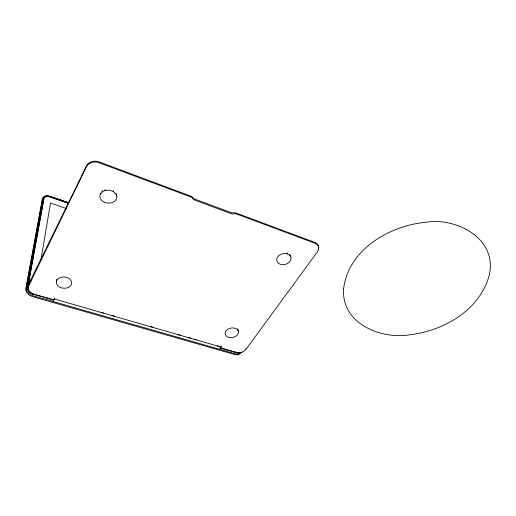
<?xml version="1.0" encoding="UTF-8"?>
<svg xmlns="http://www.w3.org/2000/svg" width="516" height="516" viewBox="0 0 516 516"><rect width="100%" height="100%" fill="white"/><g stroke="black" fill="none" stroke-linecap="round" stroke-linejoin="round"><path stroke-width="0.77" d="M28.657 285.29L31.05 279.82L28.657 285.296M100.697 192.894C95.525 204.562 118.532 207.503 116.661 195.009M116.603 196.106L116.1 193.319M116.036 194.416L113.397 191.604L113.462 190.507M100.607 193.997L103.2 191.32L105.083 190.494L105.167 189.398M27.645 287.754L43.841 198.518A6.211 3.451 23.1 0 1 50.291 197.08L68.57 203.369M56.244 281.865C57.953 273.841 74.033 276.363 71.337 284.832C67.802 290.882 54.96 288.496 56.412 280.691M56.676 280.446L56.844 279.266M40.796 260.644L50.497 203.123L66.48 208.567M221.628 346.017L219.571 349.261M54.702 298.055L53.006 301.479L53.619 299.415M54.296 298.803L53.516 300.054L33.675 294.378A7.579 4.934 21.1 0 1 27.251 287.309L43.473 198.396A6.605 3.664 23.1 0 1 50.329 196.867L68.596 203.149M221.048 346.92L220.022 347.965L235.799 352.505A7.456 5.108 -8.4 0 0 239.998 352.744L243.436 351.622L245.771 349.635L317.598 251.576A8.172 6.179 -14.7 0 0 314.986 243.23L235.515 213.605L233.645 214.03L231.594 213.798L194.584 200.04L192.603 198.57L191.913 197.357L98.988 162.721A9.598 7.759 8.1 0 0 86.527 166.545L28.49 286.348L28.051 288.302L28.528 290.321A8.759 6.179 5.6 0 0 33.998 294.436A8.759 6.076 6 0 1 31.482 293.398L29.87 292.179M101.762 191.41L102.781 190.617M242.314 352.131L239.676 352.821A7.456 5.025 -7.6 0 1 238.166 352.88L237.67 352.854A7.456 5.025 -7.6 0 1 235.786 352.525M105.083 190.494L109.386 190.165L113.397 191.604M290.856 257.052C287.838 249.634 273.067 254.91 277.582 262.457C282.007 267.662 293.404 263.134 290.605 255.949M33.785 294.101L33.069 293.868M34.559 294.32L40.828 296.1M42.306 296.552L53.18 299.654M221.203 348.055L235.361 352.106M101.13 312.315L103.432 312.98M111.882 315.411L114.184 316.076M151.078 326.725L153.387 327.389M177.988 334.491L180.297 335.161M188.753 337.599L191.062 338.264M194.139 339.154L196.441 339.818M217.204 345.81L219.513 346.475M54.303 298.957L221.112 347.075M68.738 202.756L50.452 196.461A7.437 4.128 23.1 0 0 42.725 198.176L26.232 287.909A8.546 5.573 21.1 0 0 33.482 295.887L235.354 353.802A7.347 4.586 36.3 0 0 240.637 352.699M68.731 202.878L50.458 196.59A6.605 3.664 23.1 0 0 43.602 198.112L27.4 287.012A7.579 4.934 21.1 0 0 30.683 292.637L29.573 291.779M68.699 203.091L50.42 196.802A6.218 3.451 23.1 0 0 43.97 198.241L27.832 287.135L28.606 290.179M32.166 293.494L31.947 293.391A7.579 4.934 21.1 0 0 32.876 293.765M238.282 330.924C235.296 324.757 221.603 329.002 226.034 335.781C230.278 340.044 240.727 336.503 238.128 329.776M29.186 290.927L28.677 290.282M28.651 290.747L28.316 290.244M28.128 289.908L27.709 288.728M289.895 254.665L290.147 255.768M287.257 252.846L287.509 253.949M237.392 328.686L237.541 329.834M235.541 352.176A6.128 3.818 36.2 0 0 236.573 352.331A6.514 4.057 36.2 0 1 235.78 352.215M240.566 352.325A7.34 4.586 36.3 0 1 234.812 354.557L33.037 296.784A8.54 5.579 21 0 1 25.8 288.799L42.338 199.015A7.437 4.134 23 0 1 42.776 198.028M33.824 294.081A7.579 4.934 21.1 0 1 33.347 293.933M31.521 293.14A7.579 4.934 21.1 0 1 31.095 292.895M236.696 352.634A6.514 4.057 36.2 0 1 235.225 352.37M28.619 285.729A8.72 6.069 6.1 0 1 29.044 283.387L86.636 165.623A9.578 7.663 8.5 0 1 99.072 161.895L191.862 196.525L192.539 197.609L194.513 198.976L231.458 212.734L235.406 212.779L314.773 242.397A8.159 6.108 -13.7 0 1 318.578 247.067M318.23 249.099A8.159 6.108 -13.7 0 1 318.062 249.499M246.235 348.532A1.38 0.555 -73.6 0 1 245.855 348.977M343.65 288.328C340.799 323.151 380.189 339.522 409.498 334.832C443.36 330.988 479.551 310.361 489.084 275.763C498.237 239.276 456.97 217.055 425.623 222.293C389.457 225.724 348.674 249.454 343.65 288.328M30.754 280.665L28.986 284.522L30.754 280.665"/></g></svg>
